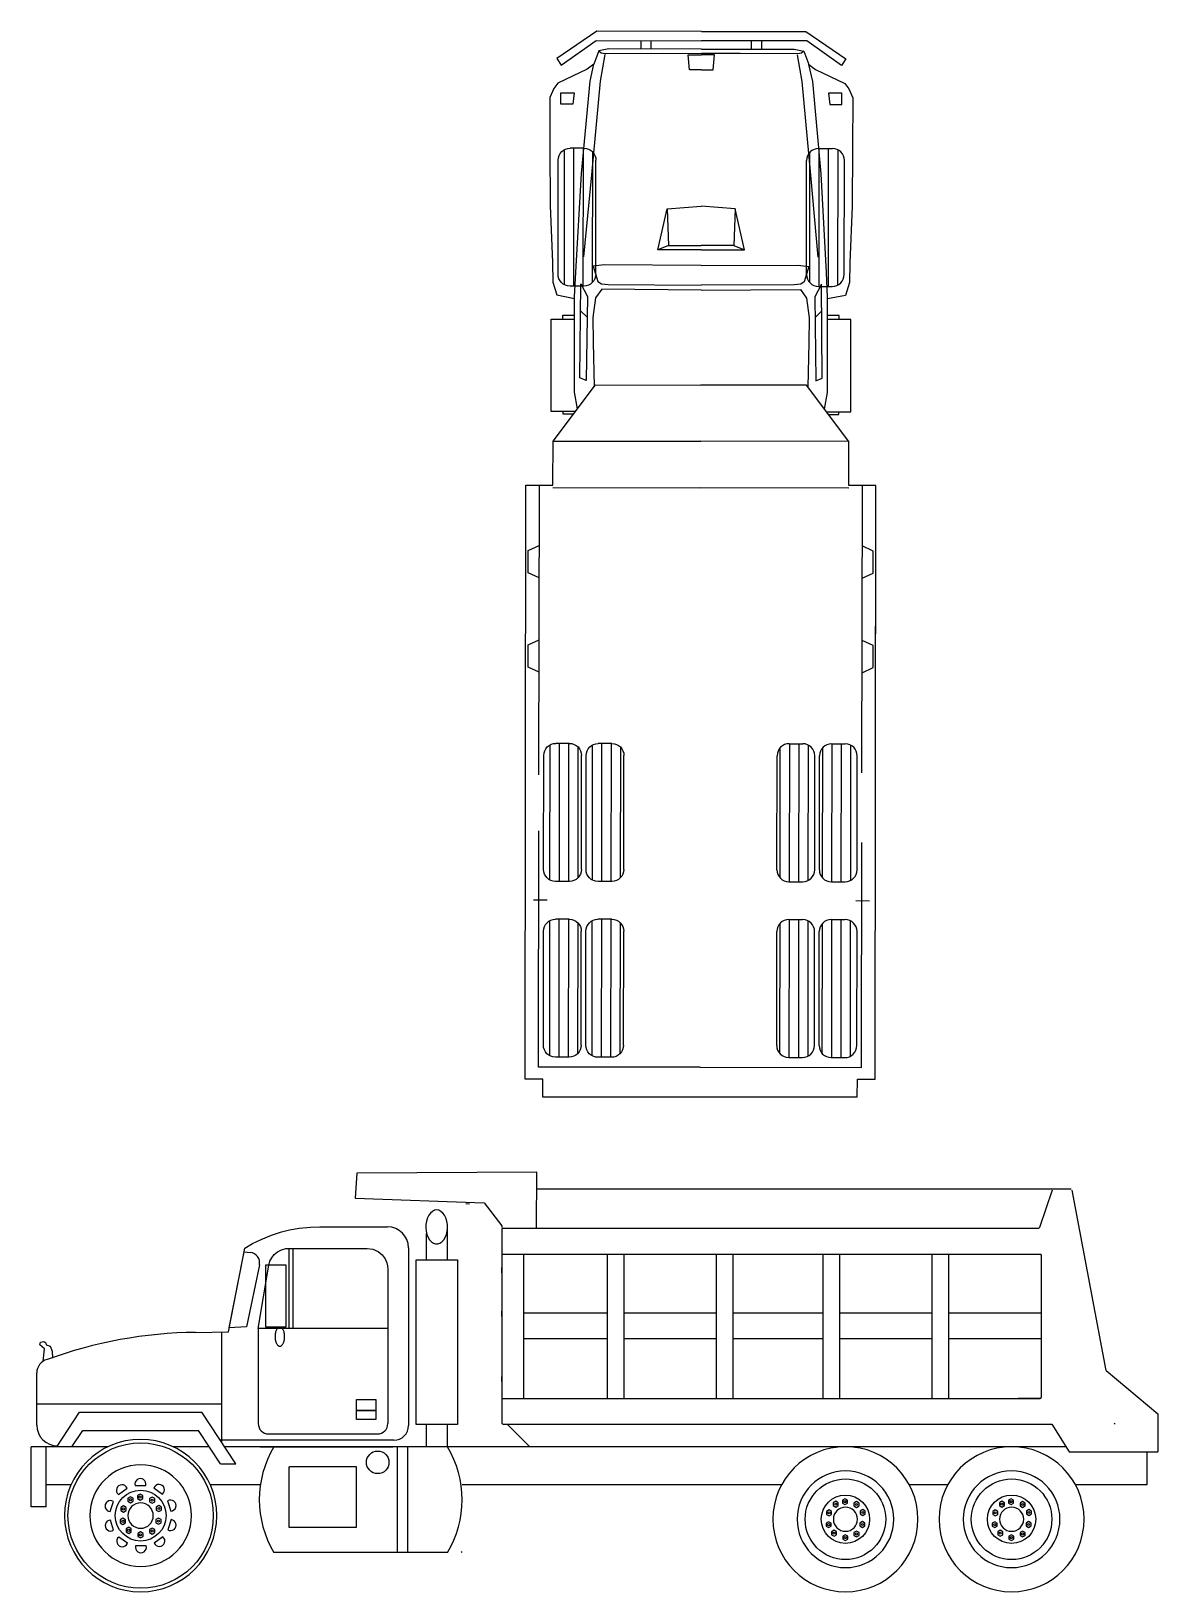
# Model space of a CAD drawing. Extents: x -15.1 to 10.6, y -27.8 to 7.8.
import ezdxf

# ---------------------------------------------------------------- set-up
doc = ezdxf.new("R2010")
doc.units = 0
doc.layers.get('0').update_dxf_attribs({"linetype": 'CONTINUOUS'})

# ---------------------------------------------------------------- blocks, each defined once
blk = doc.blocks.new('DUMP_TK_SIDE')
at = {"color": 1, "linetype": 'CONTINUOUS'}
for p, q in [((-2.777625, 3.430364), (-2.820601, 2.856911)), ((1.3328, 3.452286), (-2.777625, 3.430364)), ((1.328443, 2.174727), (1.3328, 3.452286)), ((-2.820601, 2.856911), (0.128467, 2.750487)), ((12.826653, 2.19351), (13.116555, 3.045343)), ((14.340272, -1.076769), (13.562597, 3.044572)), ((0.128467, 2.750487), (0.529351, 2.225176)), ((0.529351, 2.225176), (0.535283, 2.186401)), ((0.535283, 2.154885), (0.555125, 2.174727)), ((0.535283, 2.154885), (0.535283, -2.283031)), ((0.555125, 2.174727), (12.80042, 2.174727)), ((12.80042, 2.174727), (12.826653, 2.19351)), ((0.535283, 1.581793), (12.833143, 1.581793)), ((1.024579, 1.581793), (1.024579, -1.716691)), ((2.946938, -1.716691), (2.946938, 1.581793)), ((3.32157, 1.581793), (3.32157, -1.716691)), ((5.435485, -1.716691), (5.435485, 1.581793)), ((5.810117, 1.581793), (5.810117, -1.716691)), ((7.874184, -1.716691), (7.874184, 1.581793)), ((8.248816, 1.581793), (8.248816, -1.716691)), ((10.363436, -1.716691), (10.363436, 1.581793)), ((10.738068, 1.581793), (10.738068, -1.716691)), ((12.330935, 1.581793), (12.852984, 1.581793)), ((12.833143, 1.581793), (12.852984, 1.561952)), ((12.852984, 1.561952), (12.852984, -1.69685)), ((0.535283, 1.156083), (0.535283, 1.2738)), ((0.535283, 0.159231), (0.535283, 0.276948)), ((1.024579, 0.238903), (2.946938, 0.238903)), ((3.32157, 0.238903), (5.435485, 0.238903)), ((5.810117, 0.238903), (7.874184, 0.238903)), ((8.248816, 0.238903), (10.363436, 0.238903)), ((10.738068, 0.238903), (12.852984, 0.238903)), ((1.024579, -0.347277), (2.946938, -0.347277)), ((3.32157, -0.347277), (5.435485, -0.347277)), ((5.810117, -0.347277), (7.874184, -0.347277)), ((8.248816, -0.347277), (10.363436, -0.347277)), ((10.738068, -0.347277), (12.852984, -0.347277)), ((0.535283, -1.329055), (0.535283, -1.211338)), ((0.535283, -1.716691), (12.833143, -1.716691)), ((12.852984, -1.716691), (12.330935, -1.716691)), ((12.833143, -1.716691), (12.852984, -1.69685)), ((0.555125, -2.302872), (13.095251, -2.302872)), ((1.159574, -2.802426), (0.65509, -2.302872)), ((14.527572, -2.302872), (14.547413, -2.283031))]:
    blk.add_line(p, q, dxfattribs=at)
at = {"color": 1}
for p, q in [((13.539398, 3.064127), (1.331477, 3.064127)), ((14.340272, -1.076769), (15.518932, -2.067278)), ((15.518932, -2.067278), (15.518932, -2.931071)), ((13.095251, -2.302872), (13.492263, -2.931071))]:
    blk.add_line(p, q, dxfattribs=at)
at = {"color": 7, "linetype": 'CONTINUOUS'}
for p, q in [((-0.204919, 2.723649), (-0.287113, 2.730988)), ((-4.319432, 2.133578), (-4.099239, 2.172535)), ((-4.099239, 2.172535), (-3.83909, 2.197892)), ((-3.83909, 2.197892), (-3.621637, 2.202286)), ((-3.621637, 2.202286), (-2.075712, 2.202286)), ((-0.708939, 1.449075), (-0.708939, 2.200765)), ((-5.340988, 1.714361), (-5.16271, 1.819895)), ((-5.16271, 1.819895), (-4.968393, 1.917683)), ((-4.968393, 1.917683), (-4.727128, 2.016675)), ((-4.727128, 2.016675), (-4.502937, 2.088396)), ((-4.502937, 2.088396), (-4.319432, 2.133578)), ((-1.18513, 1.449075), (-1.18513, 2.048614)), ((-5.71274, -0.190866), (-5.340988, 1.714361)), ((-5.696042, -0.105289), (-5.356546, 1.634626)), ((-5.356546, 1.634626), (-5.213732, 1.619485)), ((-4.763957, 1.42295), (-4.725294, 1.495255)), ((-4.725294, 1.495255), (-4.665528, 1.569539)), ((-4.665528, 1.569539), (-4.591812, 1.630664)), ((-4.591812, 1.630664), (-4.500172, 1.67869)), ((-4.500172, 1.67869), (-4.402079, 1.705509)), ((-4.402079, 1.705509), (-4.326258, 1.711584)), ((-4.326258, 1.711584), (-2.547272, 1.711584)), ((-4.326258, 1.711584), (-4.242883, 1.711584)), ((-4.326258, -0.115085), (-4.326258, 1.711584)), ((-4.242883, 1.711584), (-4.242883, -0.115085)), ((-2.547272, 1.711584), (-2.410744, 1.691592)), ((-2.410744, 1.691592), (-2.29464, 1.639045)), ((-2.29464, 1.639045), (-2.202499, 1.563857)), ((-2.202499, 1.563857), (-2.13475, 1.473264)), ((-2.13475, 1.473264), (-2.093473, 1.379697)), ((-1.599521, 1.726095), (-1.599521, -2.335072)), ((-1.423225, -2.309625), (-1.423225, 1.449075)), ((-1.423225, 1.449075), (-0.490685, 1.449075)), ((-0.490685, 1.449075), (-0.470844, 1.429234)), ((-0.470844, -2.289784), (-0.470844, 1.429234)), ((-5.005804, 1.333863), (-5.301737, -0.077724)), ((-5.033152, -0.115085), (-4.79337, 1.327935)), ((-4.860002, 1.334398), (-4.399003, 1.334398)), ((-4.860002, -0.084321), (-4.860002, 1.334398)), ((-4.79337, 1.327935), (-4.763957, 1.42295)), ((-4.399003, 1.334398), (-4.399003, -0.084321)), ((-2.093473, 1.379697), (-2.07742, 1.312825)), ((-2.07742, 1.312825), (-2.071082, 1.235393)), ((-2.071082, 1.235393), (-2.071082, -0.115085)), ((-2.071082, 0.503428), (-2.071082, -2.288742)), ((-6.462009, -0.206664), (-5.71274, -0.190866)), ((-5.872191, -0.194228), (-5.872191, -2.712525)), ((-5.301737, -0.077724), (-5.696042, -0.105289)), ((-5.033152, -0.115085), (-5.033152, -2.288742)), ((-2.071082, -0.115085), (-5.033152, -0.115085)), ((-4.399003, -0.084321), (-4.860002, -0.084321)), ((-4.242883, -0.115085), (-4.326258, -0.115085)), ((-10.093612, -2.322426), (-10.093612, -1.133487)), ((-2.785277, -1.989973), (-2.785277, -1.737884)), ((-2.785277, -1.737884), (-2.34926, -1.737884)), ((-2.34926, -1.737884), (-2.34926, -1.989973)), ((-2.34926, -1.989973), (-2.785277, -1.989973)), ((-2.785277, -2.200046), (-2.785277, -1.989973)), ((-2.785277, -1.989973), (-2.34926, -1.989973)), ((-2.34926, -1.989973), (-2.34926, -2.200046)), ((-2.34926, -2.200046), (-2.785277, -2.200046)), ((-0.490685, -2.309625), (-1.423225, -2.309625)), ((-1.18513, -2.819306), (-1.18513, -2.309625)), ((-0.708939, -2.819306), (-0.708939, -2.309625)), ((-0.470844, -2.289784), (-0.490685, -2.309625)), ((0.555125, -2.302872), (0.535283, -2.283031)), ((-8.464716, -2.819306), (-10.219163, -2.819306)), ((-10.219163, -4.192384), (-10.219163, -2.819306)), ((-9.878913, -4.192384), (-9.878913, -2.819306)), ((-6.151002, -2.819306), (-6.973611, -2.819306)), ((-1.932855, -2.668406), (-5.901163, -2.668406)), ((13.42163, -2.819306), (-5.802071, -2.819306)), ((-4.988739, -2.821641), (-1.954016, -2.821641)), ((-4.795056, -2.526837), (-2.309177, -2.526837)), ((15.275863, -3.682529), (15.275863, -2.931071)), ((-9.878913, -3.682529), (-9.308056, -3.682529)), ((-8.227365, -3.908197), (-8.030238, -3.764962)), ((-7.84637, -3.70173), (-7.602706, -3.70173)), ((-7.731766, -3.898591), (-7.79218, -3.933465)), ((-7.671352, -3.933465), (-7.731766, -3.898591)), ((-7.416787, -3.758645), (-7.219654, -3.90188)), ((-6.13027, -3.682529), (-4.98298, -3.682529)), ((-0.372963, -3.682529), (6.927606, -3.682529)), ((9.838877, -3.682529), (10.722796, -3.682529)), ((13.634068, -3.682529), (15.275863, -3.682529)), ((-9.878913, -4.192384), (-10.219163, -4.192384)), ((-8.41425, -4.299163), (-8.338952, -4.067417)), ((-8.112401, -4.16945), (-8.172809, -4.204324)), ((-8.172809, -4.204324), (-8.172809, -4.274083)), ((-8.172809, -4.274083), (-8.112401, -4.308957)), ((-8.051987, -4.204324), (-8.112401, -4.16945)), ((-8.112401, -4.308957), (-8.051987, -4.274083)), ((-8.051987, -4.274083), (-8.051987, -4.204324)), ((-7.950727, -3.959725), (-8.01114, -3.994599)), ((-8.01114, -3.994599), (-8.01114, -4.064358)), ((-8.01114, -4.064358), (-7.950727, -4.099232)), ((-7.890313, -3.994599), (-7.950727, -3.959725)), ((-7.950727, -4.099232), (-7.890313, -4.064358)), ((-7.890313, -4.064358), (-7.890313, -3.994599)), ((-7.79218, -3.933465), (-7.79218, -4.003224)), ((-7.79218, -4.003224), (-7.731766, -4.038108)), ((-7.731766, -4.038108), (-7.671352, -4.003224)), ((-7.671352, -4.003224), (-7.671352, -3.933465)), ((-7.454491, -3.96835), (-7.514904, -4.003224)), ((-7.514904, -4.003224), (-7.514904, -4.072983)), ((-7.514904, -4.072983), (-7.454491, -4.107867)), ((-7.394077, -4.003224), (-7.454491, -3.96835)), ((-7.454491, -4.107867), (-7.394077, -4.072983)), ((-7.394077, -4.072983), (-7.394077, -4.003224)), ((-7.303247, -4.160178), (-7.363661, -4.195063)), ((-7.363661, -4.195063), (-7.363661, -4.264822)), ((-7.363661, -4.264822), (-7.303247, -4.299696)), ((-7.242839, -4.195063), (-7.303247, -4.160178)), ((-7.303247, -4.299696), (-7.242839, -4.264822)), ((-7.242839, -4.264822), (-7.242839, -4.195063)), ((-7.1027, -4.057195), (-7.027402, -4.288941)), ((8.00873, -4.26286), (7.951198, -4.296073)), ((8.066267, -4.296073), (8.00873, -4.26286)), ((8.162705, -4.063121), (8.105168, -4.096335)), ((8.105168, -4.096335), (8.105168, -4.162772)), ((8.105168, -4.162772), (8.162705, -4.195985)), ((8.220242, -4.096335), (8.162705, -4.063121)), ((8.162705, -4.195985), (8.220242, -4.162772)), ((8.220242, -4.162772), (8.220242, -4.096335)), ((8.371239, -4.004898), (8.313702, -4.038112)), ((8.313702, -4.038112), (8.313702, -4.104549)), ((8.313702, -4.104549), (8.371239, -4.137772)), ((8.428776, -4.038112), (8.371239, -4.004898)), ((8.371239, -4.137772), (8.428776, -4.104549)), ((8.428776, -4.104549), (8.428776, -4.038112)), ((8.635311, -4.071335), (8.577774, -4.104549)), ((8.577774, -4.104549), (8.577774, -4.170986)), ((8.577774, -4.170986), (8.635311, -4.204209)), ((8.692848, -4.104549), (8.635311, -4.071335)), ((8.635311, -4.204209), (8.692848, -4.170986)), ((8.692848, -4.170986), (8.692848, -4.104549)), ((8.779352, -4.254029), (8.721815, -4.287253)), ((8.836884, -4.287253), (8.779352, -4.254029)), ((11.80392, -4.26286), (11.746388, -4.296073)), ((11.861457, -4.296073), (11.80392, -4.26286)), ((11.957895, -4.063121), (11.900358, -4.096335)), ((11.900358, -4.096335), (11.900358, -4.162772)), ((11.900358, -4.162772), (11.957895, -4.195985)), ((12.015432, -4.096335), (11.957895, -4.063121)), ((11.957895, -4.195985), (12.015432, -4.162772)), ((12.015432, -4.162772), (12.015432, -4.096335)), ((12.166429, -4.004898), (12.108892, -4.038112)), ((12.108892, -4.038112), (12.108892, -4.104549)), ((12.108892, -4.104549), (12.166429, -4.137772)), ((12.223966, -4.038112), (12.166429, -4.004898)), ((12.166429, -4.137772), (12.223966, -4.104549)), ((12.223966, -4.104549), (12.223966, -4.038112)), ((12.430501, -4.071335), (12.372964, -4.104549)), ((12.372964, -4.104549), (12.372964, -4.170986)), ((12.372964, -4.170986), (12.430501, -4.204209)), ((12.488038, -4.104549), (12.430501, -4.071335)), ((12.430501, -4.204209), (12.488038, -4.170986)), ((12.488038, -4.170986), (12.488038, -4.104549)), ((12.574542, -4.254029), (12.517005, -4.287253)), ((12.632074, -4.287253), (12.574542, -4.254029)), ((-8.335627, -4.725307), (-8.410924, -4.493571)), ((-8.122503, -4.452578), (-8.182916, -4.487452)), ((-8.182916, -4.487452), (-8.182916, -4.557211)), ((-8.182916, -4.557211), (-8.122503, -4.592096)), ((-8.062094, -4.487452), (-8.122503, -4.452578)), ((-8.122503, -4.592096), (-8.062094, -4.557211)), ((-8.062094, -4.557211), (-8.062094, -4.487452)), ((-7.311653, -4.447932), (-7.372061, -4.482816)), ((-7.372061, -4.482816), (-7.372061, -4.552575)), ((-7.372061, -4.552575), (-7.311653, -4.587449)), ((-7.251239, -4.482816), (-7.311653, -4.447932)), ((-7.311653, -4.587449), (-7.251239, -4.552575)), ((-7.251239, -4.552575), (-7.251239, -4.482816)), ((-7.024082, -4.483349), (-7.09938, -4.715084)), ((7.999109, -4.532505), (7.941572, -4.565719)), ((7.941572, -4.565719), (7.941572, -4.632156)), ((7.941572, -4.632156), (7.999109, -4.665379)), ((7.951198, -4.296073), (7.951198, -4.36251)), ((7.951198, -4.36251), (8.00873, -4.395724)), ((8.056641, -4.565719), (7.999109, -4.532505)), ((7.999109, -4.665379), (8.056641, -4.632156)), ((8.00873, -4.395724), (8.066267, -4.36251)), ((8.056641, -4.632156), (8.056641, -4.565719)), ((8.066267, -4.36251), (8.066267, -4.296073)), ((8.771347, -4.52808), (8.713815, -4.561304)), ((8.713815, -4.561304), (8.713815, -4.627741)), ((8.713815, -4.627741), (8.771347, -4.660954)), ((8.721815, -4.287253), (8.721815, -4.35369)), ((8.721815, -4.35369), (8.779352, -4.386903)), ((8.828884, -4.561304), (8.771347, -4.52808)), ((8.771347, -4.660954), (8.828884, -4.627741)), ((8.779352, -4.386903), (8.836884, -4.35369)), ((8.828884, -4.627741), (8.828884, -4.561304)), ((8.836884, -4.35369), (8.836884, -4.287253)), ((11.794299, -4.532505), (11.736762, -4.565719)), ((11.736762, -4.565719), (11.736762, -4.632156)), ((11.736762, -4.632156), (11.794299, -4.665379)), ((11.746388, -4.296073), (11.746388, -4.36251)), ((11.746388, -4.36251), (11.80392, -4.395724)), ((11.851831, -4.565719), (11.794299, -4.532505)), ((11.794299, -4.665379), (11.851831, -4.632156)), ((11.80392, -4.395724), (11.861457, -4.36251)), ((11.851831, -4.632156), (11.851831, -4.565719)), ((11.861457, -4.36251), (11.861457, -4.296073)), ((12.566537, -4.52808), (12.509005, -4.561304)), ((12.509005, -4.561304), (12.509005, -4.627741)), ((12.509005, -4.627741), (12.566537, -4.660954)), ((12.517005, -4.287253), (12.517005, -4.35369)), ((12.517005, -4.35369), (12.574542, -4.386903)), ((12.624074, -4.561304), (12.566537, -4.52808)), ((12.566537, -4.660954), (12.624074, -4.627741)), ((12.574542, -4.386903), (12.632074, -4.35369)), ((12.624074, -4.627741), (12.624074, -4.561304)), ((12.632074, -4.35369), (12.632074, -4.287253)), ((-8.02154, -5.023856), (-8.218673, -4.880632)), ((-7.992241, -4.657208), (-8.052655, -4.692082)), ((-8.052655, -4.692082), (-8.052655, -4.761841)), ((-8.052655, -4.761841), (-7.992241, -4.796725)), ((-7.931828, -4.692082), (-7.992241, -4.657208)), ((-7.992241, -4.796725), (-7.931828, -4.761841)), ((-7.931828, -4.761841), (-7.931828, -4.692082)), ((-7.723366, -4.761841), (-7.78378, -4.796725)), ((-7.78378, -4.796725), (-7.78378, -4.866484)), ((-7.78378, -4.866484), (-7.723366, -4.901358)), ((-7.662952, -4.796725), (-7.723366, -4.761841)), ((-7.723366, -4.901358), (-7.662952, -4.866484)), ((-7.662952, -4.866484), (-7.662952, -4.796725)), ((-7.454491, -4.674645), (-7.514904, -4.70953)), ((-7.514904, -4.70953), (-7.514904, -4.779288)), ((-7.514904, -4.779288), (-7.454491, -4.814163)), ((-7.394077, -4.70953), (-7.454491, -4.674645)), ((-7.454491, -4.814163), (-7.394077, -4.779288)), ((-7.210961, -4.874315), (-7.408089, -5.017539)), ((-7.394077, -4.779288), (-7.394077, -4.70953)), ((8.123167, -4.727391), (8.06563, -4.760604)), ((8.06563, -4.760604), (8.06563, -4.827041)), ((8.06563, -4.827041), (8.123167, -4.860265)), ((8.180704, -4.760604), (8.123167, -4.727391)), ((8.123167, -4.860265), (8.180704, -4.827041)), ((8.180704, -4.827041), (8.180704, -4.760604)), ((8.379239, -4.827041), (8.321702, -4.860265)), ((8.321702, -4.860265), (8.321702, -4.926701)), ((8.321702, -4.926701), (8.379239, -4.959915)), ((8.436776, -4.860265), (8.379239, -4.827041)), ((8.379239, -4.959915), (8.436776, -4.926701)), ((8.436776, -4.926701), (8.436776, -4.860265)), ((8.635311, -4.743998), (8.577774, -4.777221)), ((8.577774, -4.777221), (8.577774, -4.843658)), ((8.577774, -4.843658), (8.635311, -4.876871)), ((8.692848, -4.777221), (8.635311, -4.743998)), ((8.635311, -4.876871), (8.692848, -4.843658)), ((8.692848, -4.843658), (8.692848, -4.777221)), ((11.918357, -4.727391), (11.860821, -4.760604)), ((11.860821, -4.760604), (11.860821, -4.827041)), ((11.860821, -4.827041), (11.918357, -4.860265)), ((11.975894, -4.760604), (11.918357, -4.727391)), ((11.918357, -4.860265), (11.975894, -4.827041)), ((11.975894, -4.827041), (11.975894, -4.760604)), ((12.174429, -4.827041), (12.116892, -4.860265)), ((12.116892, -4.860265), (12.116892, -4.926701)), ((12.116892, -4.926701), (12.174429, -4.959915)), ((12.231966, -4.860265), (12.174429, -4.827041)), ((12.174429, -4.959915), (12.231966, -4.926701)), ((12.231966, -4.926701), (12.231966, -4.860265)), ((12.430501, -4.743998), (12.372964, -4.777221)), ((12.372964, -4.777221), (12.372964, -4.843658)), ((12.372964, -4.843658), (12.430501, -4.876871)), ((12.488038, -4.777221), (12.430501, -4.743998)), ((12.430501, -4.876871), (12.488038, -4.843658)), ((12.488038, -4.843658), (12.488038, -4.777221)), ((-7.591956, -5.080772), (-7.835626, -5.080772)), ((-0.708939, -5.236629), (-4.672604, -5.236629)), ((-1.954016, -5.236629), (-4.672604, -5.236629)), ((-0.372963, -5.216788), (-0.392805, -5.236629))]:
    blk.add_line(p, q, dxfattribs=at)
for p, q in [((-10.018879, -0.491032), (-10.005112, -0.429126)), ((-9.919069, -0.583891), (-10.018879, -0.491032)), ((-10.005112, -0.429126), (-9.932836, -0.41193)), ((-9.948574, -0.866932), (-9.919069, -0.583891)), ((-9.932836, -0.41193), (-9.884652, -0.446322)), ((-9.884652, -0.446322), (-9.874327, -0.491032)), ((-9.874327, -0.491032), (-9.784842, -0.518546)), ((-9.784842, -0.518546), (-9.736658, -0.635479)), ((-9.736658, -0.635479), (-9.734274, -0.795028))]:
    blk.add_line(p, q)
at = {"color": 7}
for p, q in [((-10.093612, -1.838029), (-5.872191, -1.838029)), ((-9.636256, -2.819306), (-9.116658, -2.028046)), ((-9.116658, -2.028046), (-6.321669, -2.028046)), ((-5.546494, -3.208505), (-6.321669, -2.028046)), ((-9.287325, -2.819306), (-9.04134, -2.444713)), ((-9.04134, -2.444713), (-6.396987, -2.444713)), ((-5.895425, -3.208505), (-6.396987, -2.444713)), ((-1.858909, -2.819306), (-1.858909, -5.236629)), ((-1.619087, -2.819306), (-1.619087, -5.236629)), ((13.492263, -2.931071), (15.518932, -2.931071)), ((-5.895425, -3.208505), (-5.546494, -3.208505)), ((-4.328195, -3.291721), (-4.308353, -3.27188)), ((-4.328195, -4.665508), (-4.328195, -3.291721)), ((-4.308353, -3.27188), (-2.791553, -3.27188)), ((-2.791553, -3.27188), (-2.791553, -4.665508)), ((-2.791553, -4.665508), (-4.328195, -4.665508))]:
    blk.add_line(p, q, dxfattribs=at)
blk.add_lwpolyline([(-0.956955, 2.588988), (-1.00688, 2.581041), (-1.054762, 2.557526), (-1.098639, 2.519405), (-1.136715, 2.468238), (-1.167432, 2.406121), (-1.189533, 2.335597), (-1.202111, 2.259553), (-1.204653, 2.181102), (-1.197054, 2.103456), (-1.179625, 2.029794), (-1.15308, 1.963132), (-1.118506, 1.906198), (-1.077318, 1.861324), (-1.031202, 1.830347), (-0.982046, 1.814534), (-0.931864, 1.814534), (-0.882708, 1.830347), (-0.836593, 1.861324), (-0.795404, 1.906198), (-0.76083, 1.963132), (-0.734285, 2.029794), (-0.716857, 2.103456), (-0.709258, 2.181102), (-0.711799, 2.259553), (-0.724378, 2.335597), (-0.746478, 2.406121), (-0.777195, 2.468238), (-0.815272, 2.519405), (-0.859149, 2.557526), (-0.90703, 2.581041), (-0.956955, 2.588988)], dxfattribs=at)
at = {"color": 7, "linetype": 'CONTINUOUS'}
for centre, radius in [((-7.719163, -4.391256), 1.659742), ((8.383241, -4.474103), 0.92053), ((12.178432, -4.474103), 0.92053), ((-7.719163, -4.391256), 0.579934), ((-8.112401, -4.239209), 0.025211), ((-7.950727, -4.029473), 0.025205), ((-7.731766, -3.96835), 0.025205), ((-7.454491, -4.038108), 0.025205), ((-7.303247, -4.229937), 0.025205), ((8.383241, -4.474103), 0.552318), ((8.162705, -4.129548), 0.024005), ((8.371239, -4.071335), 0.024005), ((8.635311, -4.137772), 0.024005), ((12.178432, -4.474103), 0.552318), ((11.957895, -4.129548), 0.024005), ((12.166429, -4.071335), 0.024005), ((12.430501, -4.137772), 0.024005), ((-8.122503, -4.522337), 0.025205), ((-7.311653, -4.517691), 0.025211), ((7.999109, -4.598942), 0.024005), ((8.00873, -4.329297), 0.02401), ((8.771347, -4.594517), 0.02401), ((8.779352, -4.320466), 0.024005), ((11.794299, -4.598942), 0.024005), ((11.80392, -4.329297), 0.02401), ((12.566537, -4.594517), 0.02401), ((12.574542, -4.320466), 0.024005), ((-7.992241, -4.726967), 0.025205), ((-7.723366, -4.8316), 0.025205), ((-7.454491, -4.744404), 0.025205), ((8.123167, -4.793828), 0.024005), ((8.379239, -4.893478), 0.024005), ((8.635311, -4.810434), 0.024005), ((11.918357, -4.793828), 0.024005), ((12.174429, -4.893478), 0.024005), ((12.430501, -4.810434), 0.024005)]:
    blk.add_circle(centre, radius, dxfattribs=at)
at = {"color": 7}
blk.add_circle((-2.303025, -3.174237), 0.257587, dxfattribs=at)
at = {"color": 7, "linetype": 'CONTINUOUS'}
for centre, radius, start, end in [((-2.075712, 1.726095), 0.47619, 0, 90), ((-5.238833, 1.382717), 0.238095, 348.159695, 83.948289), ((-4.212745, -0.303101), 0.436291, 168.29908, 180), ((-4.212745, -0.303101), 0.436291, 180, 191.70092), ((-4.374665, -0.269566), 0.270934, 153.434949, 168.29908), ((-4.476477, -0.21866), 0.157105, 129.639272, 153.434949), ((-4.539646, -0.142408), 0.058087, 90, 129.639272), ((-4.539646, -0.142408), 0.058087, 50.360728, 90), ((-4.602816, -0.21866), 0.157105, 26.565051, 50.360728), ((-4.704627, -0.269566), 0.270934, 11.70092, 26.565051), ((-4.866547, -0.303101), 0.436291, 0, 11.70092), ((-4.866547, -0.303101), 0.436291, 348.29908, 0), ((-4.374665, -0.336636), 0.270934, 191.70092, 206.565051), ((-4.476477, -0.387541), 0.157105, 206.565051, 230.360728), ((-4.539646, -0.463793), 0.058087, 230.360728, 270), ((-4.539646, -0.463793), 0.058087, 270, 309.639272), ((-4.602816, -0.387541), 0.157105, 309.639272, 333.434949), ((-4.704627, -0.336636), 0.270934, 333.434949, 348.29908), ((-9.617421, -2.322426), 0.47619, 180, 270), ((-4.795056, -2.288742), 0.238095, 180, 270), ((-2.309177, -2.288742), 0.238095, 270, 0), ((-1.932855, -2.335072), 0.333333, 270, 0), ((-7.719163, -4.391256), 1.739792, 0, 180), ((8.383241, -4.474103), 1.656944, 0, 180), ((12.178432, -4.474103), 1.656944, 0, 180), ((-7.719163, -4.391256), 1.159858, 0, 180), ((-7.724538, -3.670481), 0.125776, 345.614387, 194.385613), ((8.383241, -4.474103), 1.104626, 0, 180), ((12.178432, -4.474103), 1.104626, 0, 180), ((-8.147171, -3.811299), 0.125779, 21.616847, 230.388081), ((-7.299853, -3.804984), 0.125781, 309.614012, 158.382504), ((-8.406315, -4.173636), 0.125778, 57.617479, 266.382954), ((-7.719163, -4.391256), 0.289967, 0, 180), ((-7.035333, -4.163412), 0.125779, 273.615096, 122.384471), ((8.383241, -4.474103), 0.276159, 0, 180), ((12.178432, -4.474103), 0.276159, 0, 180), ((-7.719163, -4.391256), 1.739792, 180, 0), ((-7.719163, -4.391256), 1.159858, 180, 0), ((-8.402998, -4.619097), 0.125776, 93.612969, 302.388116), ((-7.719163, -4.391256), 0.289967, 180, 0), ((-7.032009, -4.608874), 0.125776, 237.612167, 86.386748), ((8.383241, -4.474103), 1.656944, 180, 0), ((8.383241, -4.474103), 1.104626, 180, 0), ((8.383241, -4.474103), 0.276159, 180, 0), ((12.178432, -4.474103), 1.656944, 180, 0), ((12.178432, -4.474103), 1.104626, 180, 0), ((12.178432, -4.474103), 0.276159, 180, 0), ((-8.138476, -4.977528), 0.125779, 129.613084, 338.387405), ((-7.291154, -4.971213), 0.125778, 201.611993, 50.388962), ((-7.713791, -5.112027), 0.12578, 165.611856, 14.388144)]:
    blk.add_arc(centre, radius, start, end, dxfattribs=at)
at = {"color": 7}
for centre, radius, start, end in [((-6.34743, -10.440215), 10.234192, 90.641483, 110.04919), ((-9.776151, -1.133487), 0.31746, 104.564827, 180), ((-2.666649, -4.027967), 2.341948, 148.929506, 211.070494), ((-2.714895, -4.027967), 2.341948, 328.929506, 31.070494)]:
    blk.add_arc(centre, radius, start, end, dxfattribs=at)
blk = doc.blocks.new('DUMP_TRUCK')
for p, q in [((-3.572075, 4.094629), (-3.572765, 3.472959)), ((-3.572075, 4.094629), (-3.572765, 3.472959)), ((9.989719, 4.080168), (-3.572075, 4.094629)), ((2.842613, 4.087789), (-3.572075, 4.094629)), ((-2.075892, 4.034686), (-2.192763, 3.782262)), ((-2.075892, 4.034686), (-2.192763, 3.782262)), ((-1.570666, 4.034124), (-2.075892, 4.034686)), ((-1.570666, 4.034124), (-2.075892, 4.034686)), ((-1.454355, 3.781441), (-1.570666, 4.034124)), ((-1.454355, 3.781441), (-1.570666, 4.034124)), ((0.081036, 4.03229), (-0.035835, 3.779866)), ((0.081036, 4.03229), (-0.035835, 3.779866)), ((0.586263, 4.031729), (0.081036, 4.03229)), ((0.586263, 4.031729), (0.081036, 4.03229)), ((0.702573, 3.779046), (0.586263, 4.031729)), ((0.702573, 3.779046), (0.586263, 4.031729)), ((5.909569, 3.637692, -2.816651), (5.909918, 3.951281, -2.816651)), ((9.989266, 3.672197), (9.989719, 4.080168)), ((9.989719, 4.080168), (9.989719, 4.080168)), ((2.987929, 3.776507), (-3.57242, 3.783794)), ((5.20515, 3.66529), (2.601207, 3.668182)), ((9.718356, 3.769031), (4.580472, 3.774738)), ((9.219668, 3.660831), (6.615726, 3.663723)), ((9.714259, 0.080237), (9.718356, 3.769031)), ((10.397333, 3.671744), (9.989266, 3.672197)), ((10.397333, 3.671744), (9.989266, 3.672197)), ((10.397333, 3.671744), (10.397333, -3.512694)), ((-13.940015, 2.492317), (-13.317183, 3.404704)), ((-13.940015, 2.492317), (-13.317183, 3.404704)), ((-13.161837, 3.307395), (-13.726244, 2.511506)), ((-13.161837, 3.307395), (-13.726244, 2.511506)), ((-13.317183, 3.404704), (-13.161837, 3.307395)), ((-13.317183, 3.404704), (-13.161837, 3.307395)), ((-13.073235, 2.709594), (-12.753063, 3.383417)), ((-13.073235, 2.709594), (-12.753063, 3.383417)), ((-12.753063, 3.383417), (-12.628744, 3.471987)), ((-12.753063, 3.383417), (-12.628744, 3.471987)), ((-12.628744, 3.471987), (-12.42457, 3.560468)), ((-12.628744, 3.471987), (-12.42457, 3.560468)), ((-12.53132, 3.312205), (-12.531655, 3.010599)), ((-12.53132, 3.312205), (-12.531655, 3.010599)), ((-12.274007, 3.311919), (-12.53132, 3.312205)), ((-12.274007, 3.311919), (-12.53132, 3.312205)), ((-12.42457, 3.560468), (-11.267772, 3.559975)), ((-12.42457, 3.560468), (-11.267772, 3.559975)), ((-12.274312, 3.036925), (-12.274007, 3.311919)), ((-12.274312, 3.036925), (-12.274007, 3.311919)), ((-11.267772, 3.559975), (-9.954598, 3.549646)), ((-11.267772, 3.559975), (-9.954598, 3.549646)), ((-8.148981, 3.22294), (-11.236675, 3.22637)), ((-8.390696, 3.368395), (-10.994638, 3.371287)), ((-9.954598, 3.549646), (-8.659219, 3.494982)), ((-9.954598, 3.549646), (-8.659219, 3.494982)), ((-8.659219, 3.494982), (-8.206712, 3.485609)), ((-8.659219, 3.494982), (-8.206712, 3.485609)), ((-8.206712, 3.485609), (-7.914006, 3.396576)), ((-8.206712, 3.485609), (-7.914006, 3.396576)), ((-7.914006, 3.396576), (-7.832829, 2.98843)), ((-7.914006, 3.396576), (-7.832829, 2.98843)), ((-7.452775, 3.254131), (-7.453071, 2.988008)), ((-7.452775, 3.254131), (-7.453071, 2.988008)), ((-7.372919, 3.254043), (-7.452775, 3.254131)), ((-7.372919, 3.254043), (-7.452775, 3.254131)), ((-7.363751, 3.520156), (-7.364342, 2.98791)), ((-7.363751, 3.520156), (-7.364342, 2.98791)), ((-5.252009, 3.51781), (-7.363751, 3.520156)), ((-5.252009, 3.51781), (-7.363751, 3.520156)), ((-4.578615, 3.473499), (-5.862192, 2.503564)), ((-4.578615, 3.473499), (-5.862192, 2.503564)), ((-5.252624, 2.964184), (-5.252009, 3.51781)), ((-5.252624, 2.964184), (-5.252009, 3.51781)), ((-5.190204, 3.242748), (-5.243441, 3.242807)), ((-5.190204, 3.242748), (-5.243441, 3.242807)), ((-5.190461, 3.011157), (-5.190204, 3.242748)), ((-5.190461, 3.011157), (-5.190204, 3.242748)), ((-4.578615, 3.473499), (-4.582368, 0.094979)), ((-4.578615, 3.473499), (-4.582368, 0.094979)), ((-3.572765, 3.472959), (-4.578615, 3.473499)), ((-3.572765, 3.472959), (-4.578615, 3.473499)), ((-3.51447, 3.472894), (-3.518223, 0.094375)), ((-3.51447, 3.472894), (-3.518223, 0.094375)), ((2.326483, 3.080826, -2.816734), (2.326831, 3.394415, -2.816734)), ((5.478823, 3.305359), (2.326736, 3.30886)), ((5.446865, 3.519835), (2.35917, 3.523265)), ((5.47857, 3.077324, -2.816651), (5.478918, 3.390913, -2.816651)), ((6.341001, 3.076367, -2.816734), (6.341349, 3.389956, -2.816734)), ((9.493341, 3.3009), (6.341254, 3.304401)), ((9.461383, 3.515376), (6.373688, 3.518806)), ((9.493088, 3.072865, -2.816651), (9.493436, 3.386454, -2.816651)), ((-12.531655, 3.010599), (-12.274312, 3.036925)), ((-12.531655, 3.010599), (-12.274312, 3.036925)), ((-11.269363, 2.783931, -2.816734), (-11.269015, 3.097519, -2.816734)), ((-8.117023, 3.008464), (-11.26911, 3.011965)), ((-8.437988, 2.96249), (-10.691834, 2.840803)), ((-8.437988, 2.96249), (-10.691834, 2.840803)), ((-7.870095, 2.988472), (-8.437988, 2.96249)), ((-7.870095, 2.988472), (-8.437988, 2.96249)), ((-6.024677, 2.862231), (-8.17193, 2.846874)), ((-6.024677, 2.862231), (-8.17193, 2.846874)), ((-8.117276, 2.780429, -2.816651), (-8.116928, 3.094018, -2.816651)), ((-5.696243, 2.986057), (-7.870095, 2.988472)), ((-5.696243, 2.986057), (-7.870095, 2.988472)), ((-7.550793, 2.851317), (-7.409115, 2.701753)), ((-7.550793, 2.851317), (-7.409115, 2.701753)), ((-5.962725, 2.72023), (-6.024677, 2.862231)), ((-5.962725, 2.72023), (-6.024677, 2.862231)), ((-5.314133, 2.917705), (-5.696243, 2.986057)), ((-5.314133, 2.917705), (-5.696243, 2.986057)), ((5.478585, 3.090918), (2.326498, 3.09442)), ((5.390758, 2.876575), (2.413848, 2.879882)), ((9.493103, 3.086459), (6.341016, 3.089961)), ((9.405276, 2.872116), (6.428366, 2.875423)), ((-13.726244, 2.511506), (-13.728917, 0.104346)), ((-13.726244, 2.511506), (-13.728917, 0.104346)), ((-13.490555, 2.443934), (-13.18875, 2.558919)), ((-13.490555, 2.443934), (-13.18875, 2.558919)), ((-13.18875, 2.558919), (-13.073235, 2.709594)), ((-13.18875, 2.558919), (-13.073235, 2.709594)), ((-12.798245, 2.647193), (-13.18875, 2.558919)), ((-12.798245, 2.647193), (-13.18875, 2.558919)), ((-10.656609, 2.601253), (-12.798511, 2.407682)), ((-10.656609, 2.601253), (-12.798511, 2.407682)), ((-10.691834, 2.840803), (-12.798245, 2.647193)), ((-10.691834, 2.840803), (-12.798245, 2.647193)), ((-8.117261, 2.794023), (-11.269348, 2.797524)), ((-8.205088, 2.57968), (-11.181998, 2.582987)), ((-8.391653, 2.506662), (-10.995595, 2.509554)), ((-8.784237, 2.776588), (-10.656609, 2.601253)), ((-8.784237, 2.776588), (-10.656609, 2.601253)), ((-8.607292, 2.315111), (-8.571525, 2.563453)), ((-8.607292, 2.315111), (-8.571525, 2.563453)), ((-8.571525, 2.563453), (-8.225601, 2.45662)), ((-8.571525, 2.563453), (-8.225601, 2.45662)), ((-8.17193, 2.846874), (-7.879293, 2.695746)), ((-8.17193, 2.846874), (-7.879293, 2.695746)), ((-8.048242, 2.367715), (-7.852882, 2.509431)), ((-8.048242, 2.367715), (-7.852882, 2.509431)), ((-7.879293, 2.695746), (-5.962725, 2.72023)), ((-7.879293, 2.695746), (-5.962725, 2.72023)), ((-7.852882, 2.509431), (-7.400296, 2.571023)), ((-7.852882, 2.509431), (-7.400296, 2.571023)), ((-7.400296, 2.571023), (-6.841316, 2.561532)), ((-7.400296, 2.571023), (-6.841316, 2.561532)), ((-6.841316, 2.561532), (-5.820628, 2.534971)), ((-6.841316, 2.561532), (-5.820628, 2.534971)), ((-5.862192, 2.503564), (-5.864866, 0.096403)), ((-5.862192, 2.503564), (-5.864866, 0.096403)), ((5.445789, 2.551046), (2.358094, 2.554476)), ((5.204074, 2.696501), (2.600131, 2.699393)), ((5.204193, 2.803557), (2.60025, 2.806449)), ((9.460307, 2.546587), (6.372612, 2.550017)), ((9.218592, 2.692042), (6.61465, 2.694934)), ((9.218711, 2.799098), (6.614768, 2.80199)), ((-13.942667, 0.104584), (-13.940015, 2.492317)), ((-13.942667, 0.104584), (-13.940015, 2.492317)), ((-13.537518, 0.104134), (-13.535166, 2.222214)), ((-13.537518, 0.104134), (-13.535166, 2.222214)), ((-13.535166, 2.222214), (-13.490555, 2.443934)), ((-13.535166, 2.222214), (-13.490555, 2.443934)), ((-13.490555, 2.443934), (-13.44625, 2.39066)), ((-13.490555, 2.443934), (-13.44625, 2.39066)), ((-13.44625, 2.39066), (-13.428603, 2.301933)), ((-13.44625, 2.39066), (-13.428603, 2.301933)), ((-13.428603, 2.301933), (-13.438934, 0.989069)), ((-13.428603, 2.301933), (-13.438934, 0.989069)), ((-12.798511, 2.407682), (-13.410857, 2.301913)), ((-12.798511, 2.407682), (-13.410857, 2.301913)), ((-8.591808, 0.099432), (-8.607292, 2.315111)), ((-8.591808, 0.099432), (-8.607292, 2.315111)), ((-8.225601, 2.45662), (-8.172453, 2.376724)), ((-8.225601, 2.45662), (-8.172453, 2.376724)), ((-8.172453, 2.376724), (-8.154874, 2.225901)), ((-8.172453, 2.376724), (-8.154874, 2.225901)), ((-8.154874, 2.225901), (-8.148145, 0.098939)), ((-8.154874, 2.225901), (-8.148145, 0.098939)), ((-8.032679, 0.098811), (-8.048242, 2.367715)), ((-8.032679, 0.098811), (-8.048242, 2.367715)), ((2.325406, 2.112037, -2.816734), (2.325755, 2.425626, -2.816734)), ((5.477747, 2.33657), (2.32566, 2.340071)), ((5.477494, 2.108536, -2.816651), (5.477842, 2.422125, -2.816651)), ((6.339925, 2.107578, -2.816734), (6.340273, 2.421167, -2.816734)), ((9.492265, 2.332111), (6.340178, 2.335612)), ((9.492012, 2.104076, -2.816651), (9.49236, 2.417665, -2.816651)), ((5.477509, 2.122129), (2.325422, 2.125631)), ((5.389682, 1.907786), (2.412772, 1.911093)), ((5.203117, 1.834768), (2.599174, 1.83766)), ((9.492027, 2.11767), (6.33994, 2.121172)), ((9.4042, 1.903327), (6.42729, 1.906634)), ((9.217635, 1.830309), (6.613692, 1.833201)), ((-13.535988, 1.481653), (-13.727387, 1.481865)), ((-13.535988, 1.481653), (-13.727387, 1.481865)), ((-13.536247, 1.248527), (-13.727646, 1.248739)), ((-13.536247, 1.248527), (-13.727646, 1.248739)), ((-8.954693, 1.09133), (-9.886581, 0.879466)), ((-8.954693, 1.09133), (-9.886581, 0.879466)), ((-9.052571, 0.843057), (-8.954693, 1.09133)), ((-9.052571, 0.843057), (-8.954693, 1.09133)), ((-8.955795, 0.099837), (-8.954693, 1.09133)), ((-8.955795, 0.099837), (-8.954693, 1.09133)), ((-13.438934, 0.989069), (-13.439917, 0.104025)), ((-13.438934, 0.989069), (-13.439917, 0.104025)), ((-9.886581, 0.879466), (-9.953126, 0.100944)), ((-9.886581, 0.879466), (-9.953126, 0.100944)), ((-9.886581, 0.879466), (-9.052571, 0.843057)), ((-9.886581, 0.879466), (-9.052571, 0.843057)), ((-9.052571, 0.843057), (-9.053396, 0.099945)), ((-9.052571, 0.843057), (-9.053396, 0.099945)), ((-13.404093, 0.403559), (-13.404425, 0.103986)), ((-13.404093, 0.403559), (-13.404425, 0.103986)), ((-13.066953, 0.376573), (-13.404093, 0.403559)), ((-13.066953, 0.376573), (-13.404093, 0.403559)), ((-13.067256, 0.103611), (-13.066953, 0.376573)), ((-13.067256, 0.103611), (-13.066953, 0.376573)), ((-13.942667, 0.104584), (-13.945319, -2.28315)), ((-13.942667, 0.104584), (-13.945319, -2.28315)), ((-13.731591, -2.302814), (-13.728917, 0.104346)), ((-13.731591, -2.302814), (-13.728917, 0.104346)), ((-13.537518, 0.104134), (-13.539871, -2.013947)), ((-13.537518, 0.104134), (-13.539871, -2.013947)), ((-13.4409, -0.781019), (-13.439917, 0.104025)), ((-13.4409, -0.781019), (-13.439917, 0.104025)), ((-13.404758, -0.195588), (-13.404425, 0.103986)), ((-13.404758, -0.195588), (-13.404425, 0.103986)), ((-13.067256, 0.103611), (-13.06756, -0.16935)), ((-13.067256, 0.103611), (-13.06756, -0.16935)), ((-9.88831, -0.677724), (-9.953126, 0.100944)), ((-9.88831, -0.677724), (-9.953126, 0.100944)), ((-9.054222, -0.643167), (-9.053396, 0.099945)), ((-9.054222, -0.643167), (-9.053396, 0.099945)), ((-8.955795, 0.099837), (-8.956896, -0.891657)), ((-8.955795, 0.099837), (-8.956896, -0.891657)), ((-8.591808, 0.099432), (-8.612214, -2.116207)), ((-8.591808, 0.099432), (-8.612214, -2.116207)), ((-8.159599, -2.028002), (-8.148145, 0.098939)), ((-8.159599, -2.028002), (-8.148145, 0.098939)), ((-8.032679, 0.098811), (-8.053283, -2.170052)), ((-8.032679, 0.098811), (-8.053283, -2.170052)), ((-5.867539, -2.310757), (-5.864866, 0.096403)), ((-4.58612, -3.283541), (-4.582368, 0.094979)), ((-4.58612, -3.283541), (-4.582368, 0.094979)), ((-3.521975, -3.284145), (-3.518223, 0.094375)), ((-3.521975, -3.284145), (-3.518223, 0.094375)), ((9.714259, 0.080237), (9.710161, -3.609678)), ((-13.06756, -0.16935), (-13.404758, -0.195588)), ((-13.06756, -0.16935), (-13.404758, -0.195588)), ((-9.88831, -0.677724), (-9.054222, -0.643167)), ((-9.88831, -0.677724), (-9.054222, -0.643167)), ((-8.956896, -0.891657), (-9.88831, -0.677724)), ((-8.956896, -0.891657), (-9.88831, -0.677724)), ((-9.054222, -0.643167), (-8.956896, -0.891657)), ((-9.054222, -0.643167), (-8.956896, -0.891657)), ((-13.538789, -1.040259), (-13.730188, -1.040047)), ((-13.538789, -1.040259), (-13.730188, -1.040047)), ((-13.433485, -2.093902), (-13.4409, -0.781019)), ((-13.433485, -2.093902), (-13.4409, -0.781019)), ((-13.539048, -1.273386), (-13.730447, -1.273173)), ((-13.539048, -1.273386), (-13.730447, -1.273173)), ((-13.539871, -2.013947), (-13.495753, -2.235766)), ((-13.539871, -2.013947), (-13.495753, -2.235766)), ((-13.45133, -2.18259), (-13.433485, -2.093902)), ((-13.45133, -2.18259), (-13.433485, -2.093902)), ((-12.80363, -2.201051), (-13.41574, -2.093922)), ((-12.80363, -2.201051), (-13.41574, -2.093922)), ((-8.612214, -2.116207), (-8.576998, -2.364628)), ((-8.612214, -2.116207), (-8.576998, -2.364628)), ((-8.177513, -2.178785), (-8.159599, -2.028002)), ((-8.177513, -2.178785), (-8.159599, -2.028002)), ((-13.945319, -2.28315), (-13.324516, -3.196918)), ((-13.945319, -2.28315), (-13.324516, -3.196918)), ((-13.168954, -3.099955), (-13.731591, -2.302814)), ((-13.168954, -3.099955), (-13.731591, -2.302814)), ((-13.495753, -2.235766), (-13.45133, -2.18259)), ((-13.495753, -2.235766), (-13.45133, -2.18259)), ((-13.495753, -2.235766), (-13.194204, -2.351421)), ((-13.495753, -2.235766), (-13.194204, -2.351421)), ((-13.194204, -2.351421), (-13.079024, -2.502352)), ((-12.803896, -2.440562), (-13.194204, -2.351421)), ((-12.803896, -2.440562), (-13.194204, -2.351421)), ((-13.194204, -2.351421), (-13.079024, -2.502352)), ((-10.697919, -2.637266), (-12.803896, -2.440562)), ((-10.697919, -2.637266), (-12.803896, -2.440562)), ((-10.662161, -2.397795), (-12.80363, -2.201051)), ((-10.662161, -2.397795), (-12.80363, -2.201051)), ((-8.790184, -2.57729), (-10.662161, -2.397795)), ((-8.790184, -2.57729), (-10.662161, -2.397795)), ((-8.576998, -2.364628), (-8.230838, -2.258563)), ((-8.576998, -2.364628), (-8.230838, -2.258563)), ((-8.230838, -2.258563), (-8.177513, -2.178785)), ((-8.230838, -2.258563), (-8.177513, -2.178785)), ((-8.053283, -2.170052), (-7.858237, -2.312202)), ((-8.053283, -2.170052), (-7.858237, -2.312202)), ((-7.858237, -2.312202), (-7.40579, -2.3748)), ((-7.858237, -2.312202), (-7.40579, -2.3748)), ((-7.40579, -2.3748), (-6.84679, -2.36655)), ((-7.40579, -2.3748), (-6.84679, -2.36655)), ((-6.84679, -2.36655), (-5.826045, -2.342257)), ((-6.84679, -2.36655), (-5.826045, -2.342257)), ((-4.58612, -3.283541), (-5.867539, -2.310757)), ((-13.079024, -2.502352), (-12.76035, -3.176885)), ((-13.079024, -2.502352), (-12.76035, -3.176885)), ((-12.538449, -3.106165), (-12.538114, -2.804559)), ((-12.538449, -3.106165), (-12.538114, -2.804559)), ((-12.538114, -2.804559), (-12.280831, -2.831457)), ((-12.538114, -2.804559), (-12.280831, -2.831457)), ((-12.280831, -2.831457), (-12.281136, -3.106451)), ((-12.280831, -2.831457), (-12.281136, -3.106451)), ((-8.444349, -2.76396), (-10.697919, -2.637266)), ((-8.444349, -2.76396), (-10.697919, -2.637266)), ((-7.876515, -2.791203), (-8.444349, -2.76396)), ((-7.876515, -2.791203), (-8.444349, -2.76396)), ((-8.178035, -2.648936), (-7.885063, -2.498458)), ((-8.178035, -2.648936), (-7.885063, -2.498458)), ((-6.030821, -2.669062), (-8.178035, -2.648936)), ((-6.030821, -2.669062), (-8.178035, -2.648936)), ((-7.921333, -3.199209), (-7.839249, -2.791245)), ((-7.921333, -3.199209), (-7.839249, -2.791245)), ((-7.885063, -2.498458), (-5.968553, -2.527199)), ((-7.885063, -2.498458), (-5.968553, -2.527199)), ((-5.702663, -2.793618), (-7.876515, -2.791203)), ((-5.702663, -2.793618), (-7.876515, -2.791203)), ((-7.556909, -2.654758), (-7.414899, -2.505509)), ((-7.556909, -2.654758), (-7.414899, -2.505509)), ((-7.459786, -3.057789), (-7.45949, -2.791666)), ((-7.459786, -3.057789), (-7.45949, -2.791666)), ((-7.371353, -3.324011), (-7.370762, -2.791765)), ((-7.371353, -3.324011), (-7.370762, -2.791765)), ((-5.968553, -2.527199), (-6.030821, -2.669062)), ((-5.968553, -2.527199), (-6.030821, -2.669062)), ((-5.320402, -2.726114), (-5.702663, -2.793618)), ((-5.320402, -2.726114), (-5.702663, -2.793618)), ((-5.258996, -2.77273), (-5.259611, -3.326357)), ((-5.258996, -2.77273), (-5.259611, -3.326357)), ((-5.196938, -2.819841), (-5.197195, -3.051432)), ((-5.196938, -2.819841), (-5.197195, -3.051432)), ((-13.324516, -3.196918), (-13.168954, -3.099955)), ((-13.324516, -3.196918), (-13.168954, -3.099955)), ((-12.76035, -3.176885), (-12.636228, -3.265731)), ((-12.76035, -3.176885), (-12.636228, -3.265731)), ((-12.281136, -3.106451), (-12.538449, -3.106165)), ((-12.281136, -3.106451), (-12.538449, -3.106165)), ((-8.214236, -3.287592), (-7.921333, -3.199209)), ((-8.214236, -3.287592), (-7.921333, -3.199209)), ((-7.37993, -3.057878), (-7.459786, -3.057789)), ((-7.37993, -3.057878), (-7.459786, -3.057789)), ((-5.197195, -3.051432), (-5.250432, -3.051373)), ((-5.197195, -3.051432), (-5.250432, -3.051373)), ((-12.636228, -3.265731), (-12.432251, -3.354665)), ((-12.636228, -3.265731), (-12.432251, -3.354665)), ((-12.432251, -3.354665), (-11.275453, -3.355158)), ((-12.432251, -3.354665), (-11.275453, -3.355158)), ((-11.275453, -3.355158), (-9.962259, -3.347745)), ((-11.275453, -3.355158), (-9.962259, -3.347745)), ((-9.962259, -3.347745), (-8.666762, -3.29596)), ((-9.962259, -3.347745), (-8.666762, -3.29596)), ((-8.666762, -3.29596), (-8.214236, -3.287592)), ((-8.666762, -3.29596), (-8.214236, -3.287592)), ((-5.259611, -3.326357), (-7.371353, -3.324011)), ((-5.259611, -3.326357), (-7.371353, -3.324011)), ((-3.580271, -3.28408), (-4.58612, -3.283541)), ((-3.580961, -3.905751), (-3.580271, -3.28408)), ((9.989266, -3.512241), (9.988812, -3.920212)), ((10.397333, -3.512694), (9.989266, -3.512241)), ((9.988812, -3.920212), (-3.580961, -3.905751)), ((3.037832, -3.602267), (-3.580616, -3.594915)), ((-2.084649, -3.849131), (-2.200959, -3.596448)), ((-2.084649, -3.849131), (-2.200959, -3.596448)), ((-1.579422, -3.849692), (-2.084649, -3.849131)), ((-1.579422, -3.849692), (-2.084649, -3.849131)), ((-1.462551, -3.597268), (-1.579422, -3.849692)), ((-1.462551, -3.597268), (-1.579422, -3.849692)), ((0.072279, -3.851527), (-0.044031, -3.598844)), ((0.072279, -3.851527), (-0.044031, -3.598844)), ((0.577506, -3.852088), (0.072279, -3.851527)), ((0.577506, -3.852088), (0.072279, -3.851527)), ((0.694377, -3.599664), (0.577506, -3.852088)), ((0.694377, -3.599664), (0.577506, -3.852088)), ((9.710161, -3.609678), (4.318193, -3.603689))]:
    blk.add_line(p, q)
at = {"extrusion": (0, 0, -1)}
for p, q in [((5.385642, -1.738663), (2.408732, -1.735356)), ((5.19924, -1.66523), (2.595297, -1.662338)), ((9.40016, -1.743122), (6.42325, -1.739815)), ((9.213758, -1.669689), (6.609815, -1.666797)), ((2.32092, -1.936106, -2.816734), (2.320572, -2.249695, -2.816734)), ((5.472992, -1.953201), (2.320905, -1.9497)), ((5.473007, -1.939607, -2.816651), (5.472659, -2.253196, -2.816651)), ((6.335438, -1.940565, -2.816734), (6.33509, -2.254154, -2.816734)), ((9.48751, -1.95766), (6.335423, -1.954159)), ((9.487526, -1.944066, -2.816651), (9.487177, -2.257655, -2.816651)), ((-8.210598, -2.381668), (-11.187509, -2.378362)), ((-8.397001, -2.308236), (-11.000944, -2.305343)), ((5.472754, -2.167641), (2.320667, -2.16414)), ((5.44032, -2.382046), (2.352625, -2.378617)), ((9.487272, -2.1721), (6.335185, -2.168599)), ((9.454838, -2.386505), (6.367143, -2.383076)), ((-11.27532, -2.579111, -2.816734), (-11.275668, -2.8927, -2.816734)), ((-8.123486, -2.810647), (-11.275573, -2.807146)), ((-8.123248, -2.596206), (-11.275335, -2.592705)), ((-8.123233, -2.582612, -2.816651), (-8.123581, -2.896201, -2.816651)), ((5.384566, -2.707452), (2.407656, -2.704145)), ((5.198164, -2.634019), (2.594221, -2.631127)), ((5.198282, -2.526964), (2.59434, -2.524071)), ((9.399084, -2.711911), (6.422174, -2.708604)), ((9.212682, -2.638478), (6.608739, -2.635586)), ((9.212801, -2.531423), (6.608858, -2.52853)), ((-8.155921, -3.025052), (-11.243615, -3.021622)), ((-8.397958, -3.169969), (-11.001901, -3.167077)), ((2.319844, -2.904895, -2.816734), (2.319496, -3.218484, -2.816734)), ((5.471678, -3.13643), (2.319591, -3.132929)), ((5.471916, -2.92199), (2.319829, -2.918489)), ((5.471931, -2.908396, -2.816651), (5.471583, -3.221985, -2.816651)), ((6.334362, -2.909354, -2.816734), (6.334014, -3.222943, -2.816734)), ((9.486196, -3.140889), (6.334109, -3.137388)), ((9.486434, -2.926449), (6.334347, -2.922948)), ((9.48645, -2.912855, -2.816651), (9.486101, -3.226444, -2.816651)), ((5.439244, -3.350835), (2.351549, -3.347406)), ((5.197206, -3.495753), (2.593264, -3.49286)), ((5.902931, -3.413636, -2.816651), (5.902583, -3.727225, -2.816651)), ((9.453762, -3.355294), (6.366067, -3.351865)), ((9.211725, -3.500212), (6.607782, -3.497319))]:
    blk.add_line(p, q, dxfattribs=at)
for centre, start, end in [((2.600903, 3.39411, -2.816734), 89.936359, 179.936359), ((5.204846, 3.391218), 359.936359, 89.936359), ((6.615421, 3.389651, -2.816734), 89.936359, 179.936359), ((9.219364, 3.386759), 359.936359, 89.936359), ((-10.994943, 3.097215, -2.816734), 89.936359, 179.936359), ((-8.391, 3.094323), 359.936359, 89.936359), ((2.600555, 3.080521, -2.816734), 179.936359, 269.936359), ((5.204497, 3.077629), 269.936359, 359.936359), ((6.615073, 3.076062, -2.816734), 179.936359, 269.936359), ((9.219016, 3.07317), 269.936359, 359.936359), ((-10.995291, 2.783626, -2.816734), 179.936359, 269.936359), ((-8.391348, 2.780734), 269.936359, 359.936359), ((2.599827, 2.425321, -2.816734), 89.936359, 179.936359), ((5.20377, 2.422429), 359.936359, 89.936359), ((6.614345, 2.420862, -2.816734), 89.936359, 179.936359), ((9.218288, 2.41797), 359.936359, 89.936359), ((2.599479, 2.111732, -2.816734), 179.936359, 269.936359), ((5.203421, 2.10884), 269.936359, 359.936359), ((6.613997, 2.107273, -2.816734), 179.936359, 269.936359), ((9.21794, 2.104381), 269.936359, 359.936359)]:
    blk.add_arc(centre, 0.274072, start, end)
for centre, start, end in [((-2.594992, -1.93641, 2.816734), 0.063641, 90.063641), ((-5.198935, -1.939302), 90.063641, 180.063641), ((-6.609511, -1.940869, 2.816734), 0.063641, 90.063641), ((-9.213453, -1.943761), 90.063641, 180.063641), ((11.001248, -2.579416, 2.816734), 0.063641, 90.063641), ((8.397305, -2.582308), 90.063641, 180.063641), ((-2.594644, -2.249999, 2.816734), 270.063641, 0.063641), ((-5.198587, -2.252891), 180.063641, 270.063641), ((-6.609162, -2.254458, 2.816734), 270.063641, 0.063641), ((-9.213105, -2.25735), 180.063641, 270.063641), ((-2.593916, -2.905199, 2.816734), 0.063641, 90.063641), ((-5.197859, -2.908091), 90.063641, 180.063641), ((-6.608435, -2.909658, 2.816734), 0.063641, 90.063641), ((-9.212377, -2.91255), 90.063641, 180.063641), ((11.001596, -2.893005, 2.816734), 270.063641, 0.063641), ((8.397654, -2.895897), 180.063641, 270.063641), ((-2.593568, -3.218788, 2.816734), 270.063641, 0.063641), ((-5.197511, -3.22168), 180.063641, 270.063641), ((-6.608086, -3.223247, 2.816734), 270.063641, 0.063641), ((-9.212029, -3.226139), 180.063641, 270.063641)]:
    blk.add_arc(centre, 0.274072, start, end, dxfattribs=at)

msp = doc.modelspace()

# ---------------------------------------------------------------- block references
at = {"rotation": 269.986547}
msp.add_blockref('DUMP_TRUCK', (0.095134, -6.130093), dxfattribs=at)
msp.add_blockref('DUMP_TK_SIDE', (-4.889705, -21.693546))

doc.saveas('drawing.dxf')
